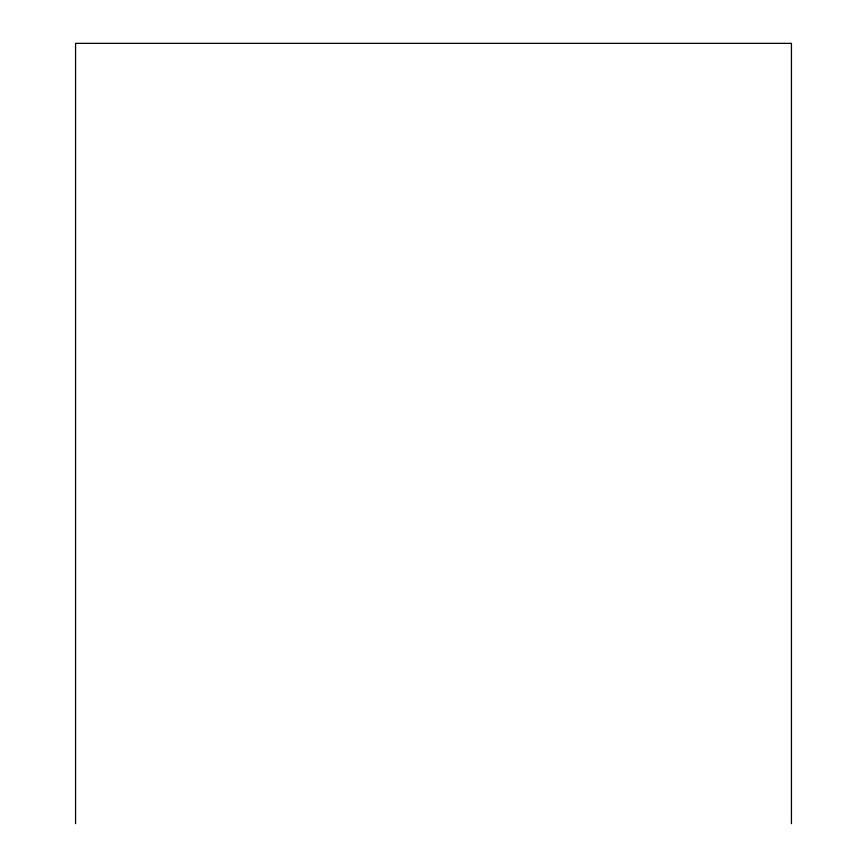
<?xml version="1.0" encoding="UTF-8"?>
<svg xmlns="http://www.w3.org/2000/svg" width="867" height="867" viewBox="0 0 867 867"><rect width="100%" height="100%" fill="white"/><g stroke="black" fill="none" stroke-linecap="round" stroke-linejoin="round"><path stroke-width="1.3" d="M791.43 823.65L791.43 43.35L75.57 43.35L75.57 823.65"/></g></svg>
